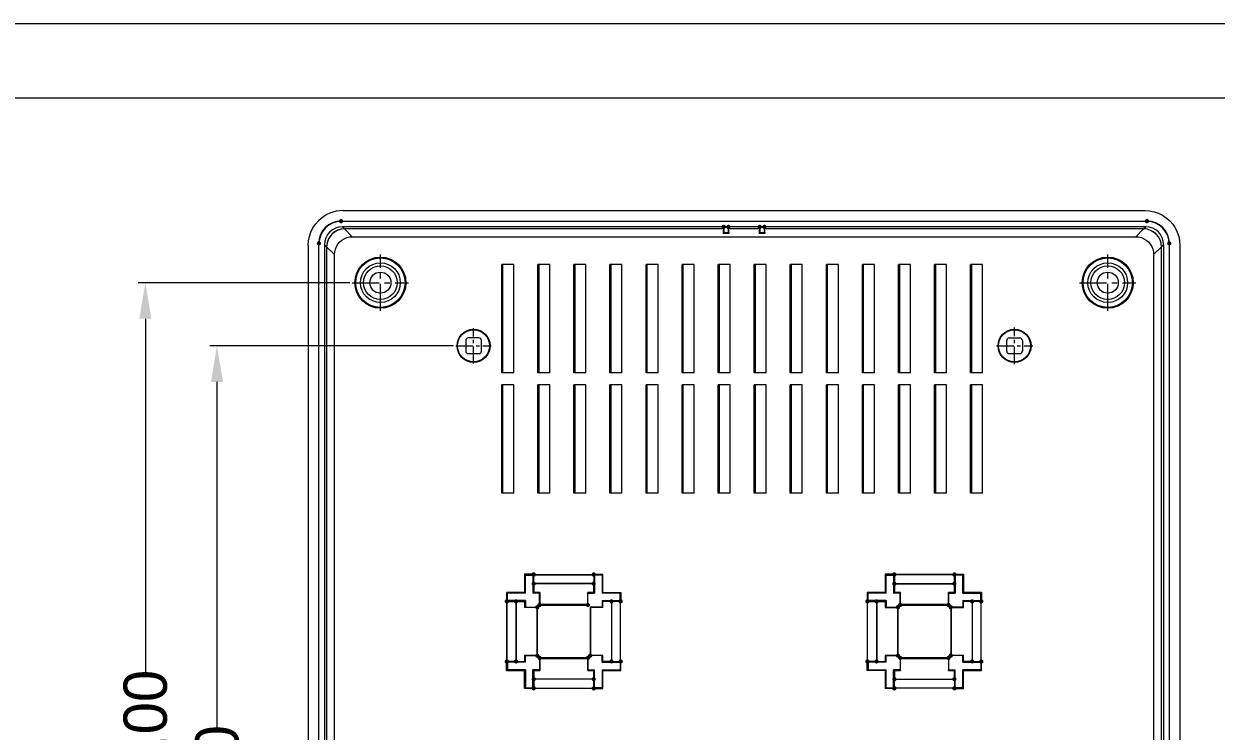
# Model space of a CAD drawing. Header units: millimetres. Extents: x 0 to 260, y 22 to 203.
# Drawn here: x 90.1 to 162.2, y 160 to 202.8 of the extents above; entities that cross this region are included whole.
import ezdxf

# ---------------------------------------------------------------- set-up
doc = ezdxf.new("R2010")
doc.units = ezdxf.units.MM

msp = doc.modelspace()

# ---------------------------------------------------------------- hatches: boundary and pattern name
h = msp.add_hatch(color=7)
edge = h.paths.add_edge_path()
edge.add_arc((109.287416, 190.847768), 0.131258, 0, 360)
h = msp.add_hatch(color=7)
edge = h.paths.add_edge_path()
edge.add_arc((132.441315, 190.500388), 0.130616, 0, 360)
h = msp.add_hatch(color=7)
edge = h.paths.add_edge_path()
edge.add_arc((132.72449, 190.500459), 0.130616, 0, 360)
h = msp.add_hatch(color=7)
edge = h.paths.add_edge_path()
edge.add_arc((134.624127, 190.500388), 0.130616, 0, 360)
h = msp.add_hatch(color=7)
edge = h.paths.add_edge_path()
edge.add_arc((134.907302, 190.500459), 0.130616, 0, 360)
h = msp.add_hatch(color=7)
edge = h.paths.add_edge_path()
edge.add_arc((158.061166, 190.847804), 0.131258, 0, 360)
h = msp.add_hatch(color=7)
edge = h.paths.add_edge_path()
edge.add_arc((107.942239, 189.502662), 0.128235, 0, 360)
h = msp.add_hatch(color=7)
edge = h.paths.add_edge_path()
edge.add_arc((159.406449, 189.502662), 0.128235, 0, 360)
at = {"true_color": 0xff00ff}
h = msp.add_hatch(color=6, dxfattribs=at)
h.dxf.hatch_style = 2
h.paths.add_polyline_path([(97.074884, 184.942551), (97.438598, 187.125187), (97.802665, 184.942551)])
h = msp.add_hatch(color=6, dxfattribs=at)
h.dxf.hatch_style = 2
h.paths.add_polyline_path([(101.411723, 181.122637), (101.775436, 183.305274), (102.139503, 181.122637)])
h = msp.add_hatch(color=7)
edge = h.paths.add_edge_path()
edge.add_arc((120.941465, 169.472998), 0.129205, 0, 360)
h = msp.add_hatch(color=7)
edge = h.paths.add_edge_path()
edge.add_arc((120.94464, 169.461603), 0.128083, 0, 360)
h = msp.add_hatch(color=7)
edge = h.paths.add_edge_path()
edge.add_arc((124.576311, 169.461603), 0.128083, 0, 360)
h = msp.add_hatch(color=7)
edge = h.paths.add_edge_path()
edge.add_arc((124.579486, 169.473069), 0.129205, 0, 360)
h = msp.add_hatch(color=7)
edge = h.paths.add_edge_path()
edge.add_arc((142.769237, 169.472998), 0.129205, 0, 360)
h = msp.add_hatch(color=7)
edge = h.paths.add_edge_path()
edge.add_arc((142.772412, 169.461603), 0.128083, 0, 360)
h = msp.add_hatch(color=7)
edge = h.paths.add_edge_path()
edge.add_arc((146.40373, 169.461603), 0.128083, 0, 360)
h = msp.add_hatch(color=7)
edge = h.paths.add_edge_path()
edge.add_arc((146.406905, 169.473069), 0.129205, 0, 360)
h = msp.add_hatch(color=7)
edge = h.paths.add_edge_path()
edge.add_arc((120.94464, 168.916209), 0.128083, 0, 360)
h = msp.add_hatch(color=7)
edge = h.paths.add_edge_path()
edge.add_arc((124.576311, 168.916209), 0.128083, 0, 360)
h = msp.add_hatch(color=7)
edge = h.paths.add_edge_path()
edge.add_arc((142.772412, 168.916209), 0.128083, 0, 360)
h = msp.add_hatch(color=7)
edge = h.paths.add_edge_path()
edge.add_arc((146.40373, 168.916209), 0.128083, 0, 360)
h = msp.add_hatch(color=7)
edge = h.paths.add_edge_path()
edge.add_arc((119.312619, 167.844188), 0.129117, 0, 360)
h = msp.add_hatch(color=7)
edge = h.paths.add_edge_path()
edge.add_arc((119.324049, 167.841013), 0.128083, 0, 360)
h = msp.add_hatch(color=7)
edge = h.paths.add_edge_path()
edge.add_arc((119.86962, 167.841013), 0.128083, 0, 360)
h = msp.add_hatch(color=7)
edge = h.paths.add_edge_path()
edge.add_arc((121.161457, 167.489999), 0.129019, 0, 360)
h = msp.add_hatch(color=7)
edge = h.paths.add_edge_path()
edge.add_arc((121.29576, 167.624231), 0.129019, 0, 360)
h = msp.add_hatch(color=7)
edge = h.paths.add_edge_path()
edge.add_arc((124.225121, 167.624196), 0.129019, 0, 360)
h = msp.add_hatch(color=7)
edge = h.paths.add_edge_path()
edge.add_arc((125.651331, 167.841013), 0.128083, 0, 360)
h = msp.add_hatch(color=7)
edge = h.paths.add_edge_path()
edge.add_arc((126.196866, 167.841013), 0.128083, 0, 360)
h = msp.add_hatch(color=7)
edge = h.paths.add_edge_path()
edge.add_arc((126.208296, 167.844188), 0.129205, 0, 360)
h = msp.add_hatch(color=7)
edge = h.paths.add_edge_path()
edge.add_arc((141.140427, 167.844188), 0.129205, 0, 360)
h = msp.add_hatch(color=7)
edge = h.paths.add_edge_path()
edge.add_arc((141.151822, 167.841013), 0.128083, 0, 360)
h = msp.add_hatch(color=7)
edge = h.paths.add_edge_path()
edge.add_arc((141.69704, 167.841013), 0.128083, 0, 360)
h = msp.add_hatch(color=7)
edge = h.paths.add_edge_path()
edge.add_arc((142.989229, 167.489999), 0.129019, 0, 360)
h = msp.add_hatch(color=7)
edge = h.paths.add_edge_path()
edge.add_arc((143.123356, 167.624231), 0.129102, 0, 360)
h = msp.add_hatch(color=7)
edge = h.paths.add_edge_path()
edge.add_arc((146.052716, 167.624196), 0.129102, 0, 360)
h = msp.add_hatch(color=7)
edge = h.paths.add_edge_path()
edge.add_arc((146.186913, 167.489999), 0.129019, 0, 360)
h = msp.add_hatch(color=7)
edge = h.paths.add_edge_path()
edge.add_arc((147.479103, 167.841013), 0.128083, 0, 360)
h = msp.add_hatch(color=7)
edge = h.paths.add_edge_path()
edge.add_arc((148.024462, 167.841013), 0.128172, 0, 360)
h = msp.add_hatch(color=7)
edge = h.paths.add_edge_path()
edge.add_arc((148.035892, 167.844188), 0.129117, 0, 360)
h = msp.add_hatch(color=7)
edge = h.paths.add_edge_path()
edge.add_arc((121.161563, 164.560462), 0.129019, 0, 360)
h = msp.add_hatch(color=7)
edge = h.paths.add_edge_path()
edge.add_arc((121.29583, 164.426336), 0.129019, 0, 360)
h = msp.add_hatch(color=7)
edge = h.paths.add_edge_path()
edge.add_arc((124.225191, 164.4263), 0.129019, 0, 360)
h = msp.add_hatch(color=7)
edge = h.paths.add_edge_path()
edge.add_arc((124.359494, 164.560532), 0.129019, 0, 360)
h = msp.add_hatch(color=7)
edge = h.paths.add_edge_path()
edge.add_arc((142.989194, 164.560462), 0.129019, 0, 360)
h = msp.add_hatch(color=7)
edge = h.paths.add_edge_path()
edge.add_arc((143.123356, 164.4263), 0.129102, 0, 360)
h = msp.add_hatch(color=7)
edge = h.paths.add_edge_path()
edge.add_arc((146.052787, 164.4263), 0.129102, 0, 360)
h = msp.add_hatch(color=7)
edge = h.paths.add_edge_path()
edge.add_arc((146.186948, 164.560462), 0.129019, 0, 360)
h = msp.add_hatch(color=7)
edge = h.paths.add_edge_path()
edge.add_arc((119.312619, 164.206343), 0.129117, 0, 360)
h = msp.add_hatch(color=7)
edge = h.paths.add_edge_path()
edge.add_arc((119.324049, 164.209518), 0.128083, 0, 360)
h = msp.add_hatch(color=7)
edge = h.paths.add_edge_path()
edge.add_arc((119.86962, 164.209518), 0.128083, 0, 360)
h = msp.add_hatch(color=7)
edge = h.paths.add_edge_path()
edge.add_arc((125.651331, 164.209518), 0.128083, 0, 360)
h = msp.add_hatch(color=7)
edge = h.paths.add_edge_path()
edge.add_arc((126.196866, 164.209518), 0.128083, 0, 360)
h = msp.add_hatch(color=7)
edge = h.paths.add_edge_path()
edge.add_arc((126.208296, 164.206343), 0.129205, 0, 360)
h = msp.add_hatch(color=7)
edge = h.paths.add_edge_path()
edge.add_arc((141.140427, 164.206343), 0.129205, 0, 360)
h = msp.add_hatch(color=7)
edge = h.paths.add_edge_path()
edge.add_arc((141.151822, 164.209518), 0.128083, 0, 360)
h = msp.add_hatch(color=7)
edge = h.paths.add_edge_path()
edge.add_arc((141.69704, 164.209518), 0.128083, 0, 360)
h = msp.add_hatch(color=7)
edge = h.paths.add_edge_path()
edge.add_arc((147.479103, 164.209518), 0.128083, 0, 360)
h = msp.add_hatch(color=7)
edge = h.paths.add_edge_path()
edge.add_arc((148.024462, 164.209518), 0.128172, 0, 360)
h = msp.add_hatch(color=7)
edge = h.paths.add_edge_path()
edge.add_arc((148.035892, 164.206343), 0.129117, 0, 360)
h = msp.add_hatch(color=7)
edge = h.paths.add_edge_path()
edge.add_arc((120.94464, 163.134322), 0.128083, 0, 360)
h = msp.add_hatch(color=7)
edge = h.paths.add_edge_path()
edge.add_arc((124.576311, 163.134322), 0.128083, 0, 360)
h = msp.add_hatch(color=7)
edge = h.paths.add_edge_path()
edge.add_arc((142.772412, 163.134322), 0.128083, 0, 360)
h = msp.add_hatch(color=7)
edge = h.paths.add_edge_path()
edge.add_arc((146.40373, 163.134322), 0.128083, 0, 360)
h = msp.add_hatch(color=7)
edge = h.paths.add_edge_path()
edge.add_arc((120.941465, 162.577498), 0.129117, 0, 360)
h = msp.add_hatch(color=7)
edge = h.paths.add_edge_path()
edge.add_arc((120.94464, 162.588787), 0.128083, 0, 360)
h = msp.add_hatch(color=7)
edge = h.paths.add_edge_path()
edge.add_arc((124.576311, 162.588787), 0.128083, 0, 360)
h = msp.add_hatch(color=7)
edge = h.paths.add_edge_path()
edge.add_arc((124.579486, 162.577357), 0.129117, 0, 360)
h = msp.add_hatch(color=7)
edge = h.paths.add_edge_path()
edge.add_arc((142.769237, 162.577498), 0.129117, 0, 360)
h = msp.add_hatch(color=7)
edge = h.paths.add_edge_path()
edge.add_arc((142.772412, 162.588787), 0.128083, 0, 360)
h = msp.add_hatch(color=7)
edge = h.paths.add_edge_path()
edge.add_arc((146.40373, 162.588787), 0.128083, 0, 360)
h = msp.add_hatch(color=7)
edge = h.paths.add_edge_path()
edge.add_arc((146.406905, 162.577357), 0.129117, 0, 360)

# ---------------------------------------------------------------- linework, layer by layer
at = {"color": 7, "lineweight": 0}
for points in [[(0.128058, 22.287794), (259.869517, 22.287794), (259.869517, 202.784781), (0.128058, 202.784781)], [(4.604456, 198.308031), (255.392767, 198.308031), (255.392767, 26.763839), (4.604456, 26.763839)]]:
    msp.add_lwpolyline(points, close=True, dxfattribs=at)
for points in [[(109.406408, 191.490812), (109.19793, 191.480505), (108.99304, 191.449967), (108.793112, 191.399766), (108.599517, 191.330474), (108.413628, 191.242661), (108.236817, 191.136898), (108.070458, 191.013756), (107.915922, 190.873803)], [(109.406408, 191.490812), (157.94228, 191.490812)], [(157.939352, 191.490812), (158.217341, 191.4726), (158.491096, 191.418139), (158.753298, 191.328754), (159.001213, 191.205767), (159.229681, 191.052309), (159.436188, 190.870276), (159.616854, 190.663283), (159.76921, 190.434595), (159.890169, 190.187651), (159.978055, 189.926948), (160.031236, 189.656147), (160.048963, 189.380848)], [(107.299231, 189.380671), (107.317134, 189.656235), (107.370492, 189.92783), (107.458995, 190.18937), (107.5811, 190.436888), (107.734382, 190.666546), (107.916239, 190.87398)], [(109.280995, 190.854154), (109.009888, 190.826827), (108.757385, 190.748453), (108.528892, 190.624437), (108.329818, 190.460189), (108.16557, 190.261115), (108.041555, 190.032622), (107.96318, 189.780119), (107.935854, 189.509012)], [(109.293766, 190.841418), (109.022659, 190.814092), (108.770155, 190.735717), (108.541663, 190.611702), (108.342589, 190.447454), (108.17834, 190.24838), (108.054325, 190.019887), (107.975951, 189.767384), (107.948624, 189.496277)], [(109.366791, 190.509984), (109.147309, 190.487965), (108.943116, 190.424788), (108.758518, 190.324767), (108.597823, 190.192219), (108.46534, 190.03146), (108.365376, 189.846805), (108.302238, 189.642572), (108.280235, 189.423075)], [(109.280995, 190.854154), (158.06734, 190.854154)], [(109.293766, 190.841418), (158.05471, 190.841418)], [(109.366791, 190.509984), (109.500141, 190.378045)], [(157.981756, 190.509984), (109.366861, 190.509984)], [(132.439798, 190.509984), (132.427451, 190.378045)], [(132.738142, 190.378221), (132.726148, 190.51016)], [(134.622611, 190.509984), (134.610263, 190.378045)], [(134.920955, 190.378221), (134.90896, 190.51016)], [(157.848406, 190.378221), (157.981756, 190.51016)], [(159.068311, 189.423252), (159.046308, 189.642748), (158.983171, 189.846982), (158.883206, 190.031636), (158.750723, 190.192395), (158.590029, 190.324943), (158.405431, 190.424964), (158.201237, 190.488142), (157.981756, 190.51016)], [(159.400099, 189.496277), (159.372772, 189.767384), (159.294398, 190.019887), (159.170383, 190.24838), (159.006134, 190.447454), (158.80706, 190.611702), (158.578568, 190.735717), (158.326064, 190.814092), (158.054957, 190.841418)], [(159.412834, 189.509012), (159.385508, 189.780119), (159.307133, 190.032622), (159.183118, 190.261115), (159.01887, 190.460189), (158.819795, 190.624437), (158.591303, 190.748453), (158.338799, 190.826827), (158.067692, 190.854154)], [(109.500106, 190.378221), (109.280982, 190.356392), (109.076849, 190.293284), (108.892081, 190.193259), (108.73105, 190.060677), (108.598131, 189.899901), (108.497699, 189.715291), (108.434125, 189.51121), (108.411786, 189.292018)], [(109.500106, 190.378221), (109.330552, 190.364242), (109.164967, 190.323541), (109.00754, 190.257703), (108.862283, 190.168318), (108.732902, 190.057414), (108.622042, 189.927724), (108.532348, 189.782468), (108.466467, 189.625041), (108.425897, 189.459455), (108.411786, 189.289902)], [(108.886907, 188.825505), (108.900136, 188.995456), (108.939824, 189.161702), (109.004118, 189.31741), (109.092224, 189.461211), (109.200968, 189.588828), (109.328232, 189.697924), (109.472077, 189.785722), (109.628093, 189.849972), (109.794384, 189.889836), (109.964643, 189.903241)], [(132.427416, 190.378221), (109.500035, 190.378221)], [(109.964502, 189.903135), (109.500952, 190.378327)], [(109.964502, 189.903135), (157.383833, 189.903135)], [(132.400887, 190.110004), (132.442867, 190.151985)], [(132.427416, 190.378221), (132.414319, 190.271285), (132.400957, 190.11011)], [(132.764671, 190.110004), (132.400957, 190.110004)], [(132.442902, 190.490863), (132.442902, 190.151844)], [(132.442902, 190.490863), (132.723008, 190.490863)], [(132.442902, 190.151879), (132.723008, 190.151879)], [(132.723008, 190.151879), (132.723008, 190.490898)], [(132.764671, 190.110004), (132.723043, 190.151985)], [(134.610228, 190.378221), (132.738036, 190.378221)], [(132.764671, 190.110004), (132.751574, 190.27118), (132.738213, 190.378115)], [(134.583699, 190.110004), (134.62568, 190.151985)], [(134.610228, 190.378221), (134.596999, 190.271285), (134.58377, 190.11011)], [(134.947484, 190.110004), (134.58377, 190.110004)], [(134.625715, 190.490863), (134.625715, 190.151844)], [(134.625715, 190.490863), (134.905821, 190.490863)], [(134.625715, 190.151879), (134.905821, 190.151879)], [(134.905821, 190.151879), (134.905821, 190.490898)], [(134.947484, 190.110004), (134.905856, 190.151985)], [(157.848406, 190.378221), (134.921025, 190.378221)], [(134.947484, 190.110004), (134.934387, 190.27118), (134.921025, 190.378115)], [(157.384009, 189.903135), (157.55396, 189.889906), (157.720206, 189.850219), (157.87609, 189.785969), (158.020068, 189.698171), (158.147376, 189.589119), (158.256429, 189.46181), (158.344226, 189.317965), (158.408476, 189.161949), (158.44834, 188.995659), (158.461745, 188.825399)], [(157.847736, 190.378221), (157.384186, 189.903029)], [(158.936725, 189.289902), (158.913431, 189.508591), (158.849325, 189.712265), (158.748706, 189.896624), (158.615874, 190.05737), (158.455128, 190.190202), (158.270769, 190.29082), (158.067095, 190.354927), (157.848406, 190.378221)], [(158.936725, 189.289902), (158.914897, 189.509025), (158.851794, 189.713158), (158.751782, 189.897927), (158.619225, 190.058957), (158.458491, 190.191876), (158.273944, 190.292309), (158.06995, 190.355882), (157.850875, 190.378221)], [(107.299231, 189.380671), (107.299231, 120.841946)], [(107.935889, 120.713923), (107.935889, 189.509118)], [(107.948624, 120.720273), (107.948624, 189.502768)], [(108.2802, 189.423252), (108.2802, 120.799507)], [(108.411821, 189.289902), (108.280235, 189.423252)], [(108.886907, 188.825505), (108.411716, 189.289055)], [(108.411821, 189.289902), (108.411821, 156.358096)], [(158.936725, 189.289055), (158.461534, 188.825505)], [(159.068311, 189.423252), (158.936725, 189.289902)], [(158.936725, 156.358237), (158.936725, 189.290043)], [(159.068311, 189.423252), (159.068311, 120.799507)], [(159.400099, 189.502662), (159.400099, 120.720168)], [(159.412834, 120.720273), (159.412834, 189.502768)], [(160.049139, 189.383599), (160.049139, 120.83923)], [(108.886907, 121.39743), (108.886907, 188.825611)], [(158.461639, 188.825505), (158.461639, 121.397324)], [(119.737399, 188.216575), (119.009619, 188.216575)], [(119.009795, 181.668314), (119.009795, 188.216575)], [(119.050082, 181.668314), (119.050082, 188.216575)], [(119.082326, 181.668314), (119.082326, 188.216575)], [(119.737399, 181.668314), (119.737399, 188.216575)], [(121.192607, 181.668314), (121.192607, 188.216575)], [(121.920035, 188.216575), (121.192608, 188.216575)], [(121.232754, 181.668314), (121.232754, 188.216575)], [(121.265139, 181.668314), (121.265139, 188.216575)], [(121.920035, 181.668314), (121.920035, 188.216575)], [(124.102848, 188.216575), (123.375067, 188.216575)], [(123.375244, 181.668314), (123.375244, 188.216575)], [(123.415566, 181.668314), (123.415566, 188.216575)], [(123.447775, 181.668314), (123.447775, 188.216575)], [(124.102848, 181.668314), (124.102848, 188.216575)], [(126.28566, 188.216575), (125.55788, 188.216575)], [(125.558056, 181.668314), (125.558056, 188.216575)], [(125.598379, 181.668314), (125.598379, 188.216575)], [(125.630587, 181.668314), (125.630587, 188.216575)], [(126.28566, 181.668314), (126.28566, 188.216575)], [(128.468473, 188.216575), (127.740692, 188.216575)], [(127.740869, 181.668314), (127.740869, 188.216575)], [(127.781015, 181.668314), (127.781015, 188.216575)], [(127.8134, 181.668314), (127.8134, 188.216575)], [(128.468473, 181.668314), (128.468473, 188.216575)], [(130.651109, 188.216575), (129.923328, 188.216575)], [(129.923505, 181.668314), (129.923505, 188.216575)], [(129.963827, 181.668314), (129.963827, 188.216575)], [(129.996036, 181.668314), (129.996036, 188.216575)], [(130.651109, 181.668314), (130.651109, 188.216575)], [(132.833921, 188.216575), (132.106141, 188.216575)], [(132.106317, 181.668314), (132.106317, 188.216575)], [(132.14664, 181.668314), (132.14664, 188.216575)], [(132.179025, 181.668314), (132.179025, 188.216575)], [(132.833921, 181.668314), (132.833921, 188.216575)], [(135.016734, 188.216575), (134.288953, 188.216575)], [(134.28913, 181.668314), (134.28913, 188.216575)], [(134.329452, 181.668314), (134.329452, 188.216575)], [(134.361484, 181.668314), (134.361484, 188.216575)], [(135.016734, 181.668314), (135.016734, 188.216575)], [(137.199546, 188.216575), (136.471766, 188.216575)], [(136.471942, 181.668314), (136.471942, 188.216575)], [(136.512265, 181.668314), (136.512265, 188.216575)], [(136.544297, 181.668314), (136.544297, 188.216575)], [(137.199546, 181.668314), (137.199546, 188.216575)], [(139.382359, 188.216575), (138.654578, 188.216575)], [(138.654755, 181.668314), (138.654755, 188.216575)], [(138.694724, 181.668314), (138.694724, 188.216575)], [(138.727109, 181.668314), (138.727109, 188.216575)], [(139.382359, 181.668314), (139.382359, 188.216575)], [(141.564819, 188.216575), (140.837038, 188.216575)], [(140.837214, 181.668314), (140.837214, 188.216575)], [(140.877537, 181.668314), (140.877537, 188.216575)], [(140.909922, 181.668314), (140.909922, 188.216575)], [(141.564819, 181.668314), (141.564819, 188.216575)], [(143.747631, 188.216575), (143.019851, 188.216575)], [(143.020027, 181.668314), (143.020027, 188.216575)], [(143.060349, 181.668314), (143.060349, 188.216575)], [(143.092734, 181.668314), (143.092734, 188.216575)], [(143.747631, 181.668314), (143.747631, 188.216575)], [(145.930444, 188.216575), (145.202663, 188.216575)], [(145.202839, 181.668314), (145.202839, 188.216575)], [(145.243162, 181.668314), (145.243162, 188.216575)], [(145.275547, 181.668314), (145.275547, 188.216575)], [(145.930444, 181.668314), (145.930444, 188.216575)], [(148.113256, 188.216575), (147.385476, 188.216575)], [(147.385652, 181.668314), (147.385652, 188.216575)], [(147.425974, 181.668314), (147.425974, 188.216575)], [(147.458359, 181.668314), (147.458359, 188.216575)], [(148.113256, 181.668314), (148.113256, 188.216575)], [(116.976137, 183.778454), (116.919439, 183.767), (116.873126, 183.735768), (116.841894, 183.689455), (116.83044, 183.632757)], [(116.830581, 183.632898), (116.830581, 182.978143)], [(117.631069, 183.778454), (116.976313, 183.778454)], [(117.776449, 183.632898), (117.765, 183.689596), (117.733807, 183.735909), (117.687598, 183.767141), (117.631104, 183.778596)], [(117.776449, 182.977966), (117.776449, 183.632722)], [(149.571922, 182.977966), (149.571922, 183.632722)], [(149.717654, 183.778454), (149.660956, 183.767), (149.614643, 183.735768), (149.583411, 183.689455), (149.571957, 183.632757)], [(149.717654, 183.778454), (150.37241, 183.778454)], [(150.517931, 183.632898), (150.506482, 183.689596), (150.475289, 183.735909), (150.42908, 183.767141), (150.372586, 183.778596)], [(150.517931, 183.632898), (150.517931, 182.978143)], [(116.830581, 182.977966), (116.842035, 182.921268), (116.873267, 182.874955), (116.91958, 182.843723), (116.976278, 182.832269)], [(116.976137, 182.83241), (117.630892, 182.83241)], [(117.631069, 182.83241), (117.687712, 182.843865), (117.733904, 182.875096), (117.765014, 182.921409), (117.776413, 182.978107)], [(149.571922, 182.977966), (149.583426, 182.921268), (149.61474, 182.874955), (149.66107, 182.843723), (149.717619, 182.832269)], [(149.717654, 182.83241), (150.37241, 182.83241)], [(150.372551, 182.83241), (150.429194, 182.843865), (150.475386, 182.875096), (150.506496, 182.921409), (150.517895, 182.978107)], [(119.737399, 181.668314), (119.009619, 181.668314)], [(121.920035, 181.668314), (121.192608, 181.668314)], [(124.102848, 181.668314), (123.375067, 181.668314)], [(126.28566, 181.668314), (125.55788, 181.668314)], [(128.468473, 181.668314), (127.740692, 181.668314)], [(130.651109, 181.668314), (129.923328, 181.668314)], [(132.833921, 181.668314), (132.106141, 181.668314)], [(135.016734, 181.668314), (134.288953, 181.668314)], [(137.199546, 181.668314), (136.471766, 181.668314)], [(139.382359, 181.668314), (138.654578, 181.668314)], [(141.564819, 181.668314), (140.837038, 181.668314)], [(143.747631, 181.668314), (143.019851, 181.668314)], [(145.930444, 181.668314), (145.202663, 181.668314)], [(148.113256, 181.668314), (147.385476, 181.668314)], [(119.737399, 180.94071), (119.009619, 180.94071)], [(119.009795, 174.392449), (119.009795, 180.94071)], [(119.050082, 174.392449), (119.050082, 180.94071)], [(119.082326, 174.392449), (119.082326, 180.94071)], [(119.737399, 174.392449), (119.737399, 180.94071)], [(121.192607, 174.392449), (121.192607, 180.94071)], [(121.920035, 180.94071), (121.192608, 180.94071)], [(121.232754, 174.392449), (121.232754, 180.94071)], [(121.265139, 174.392449), (121.265139, 180.94071)], [(121.920035, 174.392449), (121.920035, 180.94071)], [(124.102848, 180.94071), (123.375067, 180.94071)], [(123.375244, 174.392449), (123.375244, 180.94071)], [(123.415566, 174.392449), (123.415566, 180.94071)], [(123.447775, 174.392449), (123.447775, 180.94071)], [(124.102848, 174.392449), (124.102848, 180.94071)], [(126.28566, 180.94071), (125.55788, 180.94071)], [(125.558056, 174.392449), (125.558056, 180.94071)], [(125.598379, 174.392449), (125.598379, 180.94071)], [(125.630587, 174.392449), (125.630587, 180.94071)], [(126.28566, 174.392449), (126.28566, 180.94071)], [(128.468473, 180.94071), (127.740692, 180.94071)], [(127.740869, 174.392449), (127.740869, 180.94071)], [(127.781015, 174.392449), (127.781015, 180.94071)], [(127.8134, 174.392449), (127.8134, 180.94071)], [(128.468473, 174.392449), (128.468473, 180.94071)], [(130.651109, 180.94071), (129.923328, 180.94071)], [(129.923505, 174.392449), (129.923505, 180.94071)], [(129.963827, 174.392449), (129.963827, 180.94071)], [(129.996036, 174.392449), (129.996036, 180.94071)], [(130.651109, 174.392449), (130.651109, 180.94071)], [(132.833921, 180.94071), (132.106141, 180.94071)], [(132.106317, 174.392449), (132.106317, 180.94071)], [(132.14664, 174.392449), (132.14664, 180.94071)], [(132.179025, 174.392449), (132.179025, 180.94071)], [(132.833921, 174.392449), (132.833921, 180.94071)], [(135.016734, 180.94071), (134.288953, 180.94071)], [(134.28913, 174.392449), (134.28913, 180.94071)], [(134.329452, 174.392449), (134.329452, 180.94071)], [(134.361484, 174.392449), (134.361484, 180.94071)], [(135.016734, 174.392449), (135.016734, 180.94071)], [(137.199546, 180.94071), (136.471766, 180.94071)], [(136.471942, 174.392449), (136.471942, 180.94071)], [(136.512265, 174.392449), (136.512265, 180.94071)], [(136.544297, 174.392449), (136.544297, 180.94071)], [(137.199546, 174.392449), (137.199546, 180.94071)], [(139.382359, 180.94071), (138.654578, 180.94071)], [(138.654755, 174.392449), (138.654755, 180.94071)], [(138.694724, 174.392449), (138.694724, 180.94071)], [(138.727109, 174.392449), (138.727109, 180.94071)], [(139.382359, 174.392449), (139.382359, 180.94071)], [(141.564819, 180.94071), (140.837038, 180.94071)], [(140.837214, 174.392449), (140.837214, 180.94071)], [(140.877537, 174.392449), (140.877537, 180.94071)], [(140.909922, 174.392449), (140.909922, 180.94071)], [(141.564819, 174.392449), (141.564819, 180.94071)], [(143.747631, 180.94071), (143.019851, 180.94071)], [(143.020027, 174.392449), (143.020027, 180.94071)], [(143.060349, 174.392449), (143.060349, 180.94071)], [(143.092734, 174.392449), (143.092734, 180.94071)], [(143.747631, 174.392449), (143.747631, 180.94071)], [(145.930444, 180.94071), (145.202663, 180.94071)], [(145.202839, 174.392449), (145.202839, 180.94071)], [(145.243162, 174.392449), (145.243162, 180.94071)], [(145.275547, 174.392449), (145.275547, 180.94071)], [(145.930444, 174.392449), (145.930444, 180.94071)], [(148.113256, 180.94071), (147.385476, 180.94071)], [(147.385652, 174.392449), (147.385652, 180.94071)], [(147.425974, 174.392449), (147.425974, 180.94071)], [(147.458359, 174.392449), (147.458359, 180.94071)], [(148.113256, 174.392449), (148.113256, 180.94071)], [(119.737399, 174.392449), (119.009619, 174.392449)], [(121.920035, 174.392449), (121.192608, 174.392449)], [(124.102848, 174.392449), (123.375067, 174.392449)], [(126.28566, 174.392449), (125.55788, 174.392449)], [(128.468473, 174.392449), (127.740692, 174.392449)], [(130.651109, 174.392449), (129.923328, 174.392449)], [(132.833921, 174.392449), (132.106141, 174.392449)], [(135.016734, 174.392449), (134.288953, 174.392449)], [(137.199546, 174.392449), (136.471766, 174.392449)], [(139.382359, 174.392449), (138.654578, 174.392449)], [(141.564819, 174.392449), (140.837038, 174.392449)], [(143.747631, 174.392449), (143.019851, 174.392449)], [(145.930444, 174.392449), (145.202663, 174.392449)], [(148.113256, 174.392449), (147.385476, 174.392449)], [(120.941465, 169.481288), (120.395718, 169.481288)], [(120.395753, 169.481288), (120.395753, 168.389794)], [(120.440379, 169.436874), (120.395929, 169.481324)], [(120.440379, 168.34545), (120.440379, 169.436944)], [(120.440379, 169.436874), (120.896874, 169.436874)], [(120.897015, 169.436874), (120.941465, 169.481324)], [(120.897015, 169.436874), (120.897015, 168.345379)], [(124.579486, 168.913034), (120.941289, 168.913034)], [(120.941465, 169.464778), (124.579662, 169.464778)], [(120.941465, 168.913034), (120.941465, 168.389864)], [(120.947815, 169.458393), (124.572959, 169.458393)], [(120.947815, 168.919243), (120.947815, 169.458287)], [(124.573101, 168.919243), (120.947956, 168.919243)], [(124.573101, 169.458393), (124.573101, 168.919349)], [(124.623901, 169.436874), (124.579451, 169.481324)], [(124.579486, 169.481288), (125.125233, 169.481288)], [(124.579486, 168.3899), (124.579486, 168.913069)], [(124.623901, 169.436874), (124.623901, 168.345379)], [(125.080748, 169.436874), (124.623901, 169.436874)], [(125.080748, 169.436874), (125.125198, 169.481324)], [(125.080748, 169.436874), (125.080748, 168.345379)], [(125.125162, 168.3899), (125.125162, 169.481394)], [(142.769237, 169.481288), (142.22349, 169.481288)], [(142.267975, 169.436874), (142.223525, 169.481324)], [(142.223525, 169.481288), (142.223525, 168.389794)], [(142.267975, 168.34545), (142.267975, 169.436944)], [(142.267975, 169.436874), (142.724822, 169.436874)], [(142.724787, 169.436874), (142.769237, 169.481324)], [(142.724787, 169.436874), (142.724787, 168.345379)], [(146.406905, 169.464778), (142.769061, 169.464778)], [(142.769237, 168.913034), (142.769237, 168.389864)], [(142.769237, 168.913034), (146.407082, 168.913034)], [(142.775446, 169.458393), (142.775446, 168.919349)], [(142.775446, 168.919243), (146.400591, 168.919243)], [(146.400696, 169.458393), (142.775552, 169.458393)], [(146.400696, 168.919243), (146.400696, 169.458287)], [(146.451355, 169.436874), (146.406905, 169.481324)], [(146.406905, 169.481288), (146.952653, 169.481288)], [(146.406905, 168.3899), (146.406905, 168.913069)], [(146.908167, 169.436874), (146.45132, 169.436874)], [(146.451355, 169.436874), (146.451355, 168.345379)], [(146.908167, 169.436874), (146.952617, 169.481324)], [(146.908167, 168.34545), (146.908167, 169.436944)], [(146.952617, 169.481288), (146.952617, 168.389794)], [(119.348956, 168.34545), (119.304506, 168.3899)], [(119.304506, 168.3899), (119.304506, 167.844152)], [(120.395753, 168.3899), (119.304611, 168.3899)], [(120.440379, 168.34545), (119.348885, 168.34545)], [(119.348956, 167.888638), (119.348956, 168.345485)], [(120.440379, 168.34545), (120.395929, 168.3899)], [(120.897015, 168.34545), (120.941465, 168.3899)], [(121.294243, 168.34545), (120.897015, 168.34545)], [(121.305249, 168.3899), (120.941536, 168.3899)], [(121.294243, 167.617846), (121.294243, 168.345626)], [(121.305249, 168.3899), (121.294313, 168.34545)], [(121.305249, 168.3899), (121.305249, 167.662119)], [(124.215666, 167.662296), (124.215666, 168.390076)], [(124.226708, 168.34545), (124.215772, 168.3899)], [(124.579486, 168.3899), (124.215772, 168.3899)], [(124.226708, 167.617846), (124.226708, 168.345626)], [(124.226708, 168.34545), (124.623936, 168.34545)], [(124.623901, 168.34545), (124.579451, 168.3899)], [(125.080748, 168.34545), (125.125198, 168.3899)], [(126.17196, 168.34545), (125.080818, 168.34545)], [(125.125162, 168.3899), (126.216657, 168.3899)], [(126.17196, 168.34545), (126.21641, 168.3899)], [(126.17196, 167.888638), (126.17196, 168.345485)], [(126.216586, 168.3899), (126.216586, 167.844152)], [(142.223525, 168.3899), (141.132031, 168.3899)], [(141.176551, 168.34545), (141.132101, 168.3899)], [(141.132137, 168.3899), (141.132137, 167.844152)], [(142.267975, 168.34545), (141.176481, 168.34545)], [(141.176551, 167.888638), (141.176551, 168.345485)], [(142.267975, 168.34545), (142.223525, 168.3899)], [(142.724787, 168.34545), (142.769237, 168.3899)], [(143.121662, 168.34545), (142.724787, 168.34545)], [(143.133022, 168.3899), (142.769308, 168.3899)], [(143.121662, 167.617846), (143.121662, 168.345626)], [(143.133022, 168.3899), (143.121733, 168.34545)], [(143.133022, 167.662296), (143.133022, 168.390076)], [(146.043121, 168.3899), (146.043121, 167.662119)], [(146.05448, 168.34545), (146.043191, 168.3899)], [(146.406905, 168.3899), (146.043191, 168.3899)], [(146.05448, 167.617846), (146.05448, 168.345626)], [(146.05448, 168.34545), (146.451355, 168.34545)], [(146.451355, 168.34545), (146.406905, 168.3899)], [(146.908167, 168.34545), (146.952617, 168.3899)], [(146.908167, 168.34545), (147.999662, 168.34545)], [(148.044006, 168.3899), (146.952511, 168.3899)], [(147.999591, 168.34545), (148.044041, 168.3899)], [(147.999591, 167.888638), (147.999591, 168.345485)], [(148.044006, 168.3899), (148.044006, 167.844152)], [(119.348956, 167.888638), (119.304506, 167.844188)], [(119.320874, 164.206343), (119.320874, 167.844188)], [(119.32726, 167.837802), (119.866304, 167.837802)], [(119.32726, 164.212552), (119.32726, 167.837697)], [(120.440379, 167.888638), (119.348885, 167.888638)], [(119.86641, 167.837802), (119.86641, 164.212658)], [(119.872795, 167.844188), (120.395612, 167.844188)], [(119.872795, 167.844188), (119.872795, 164.206343)], [(121.123357, 167.480403), (120.395577, 167.480403)], [(120.395753, 167.844188), (120.395753, 167.480474)], [(120.440379, 167.888638), (120.395929, 167.844188)], [(120.440379, 167.491586), (120.395929, 167.480297)], [(120.440379, 167.888638), (120.440379, 167.491763)], [(120.440379, 167.491586), (121.167807, 167.491586)], [(121.123357, 167.480403), (121.123357, 164.569987)], [(121.155213, 164.562049), (121.155213, 167.488341)], [(121.167807, 164.558945), (121.167807, 167.491586)], [(121.294243, 167.617846), (124.226884, 167.617846)], [(121.297347, 167.630581), (124.223639, 167.630581)], [(124.215666, 167.662296), (121.305249, 167.662296)], [(125.080748, 167.491586), (124.352967, 167.491586)], [(124.397558, 167.480403), (124.353108, 167.491692)], [(124.353144, 167.491586), (124.353144, 164.558945)], [(124.365702, 167.488306), (124.365702, 164.562014)], [(125.125162, 167.480403), (124.397382, 167.480403)], [(124.397558, 164.570128), (124.397558, 167.480544)], [(125.125162, 167.480403), (125.080712, 167.491692)], [(125.080748, 167.888638), (125.125198, 167.844188)], [(125.080748, 167.888638), (125.080748, 167.491763)], [(125.080748, 167.888638), (126.171889, 167.888638)], [(125.125162, 167.480403), (125.125162, 167.844117)], [(125.648156, 167.844188), (125.125339, 167.844188)], [(125.648156, 167.844188), (125.648156, 164.206343)], [(125.654506, 167.837802), (125.654506, 164.212658)], [(126.193691, 167.837802), (125.654647, 167.837802)], [(126.17196, 167.888638), (126.21641, 167.844188)], [(126.193691, 164.212552), (126.193691, 167.837697)], [(126.200041, 164.206343), (126.200041, 167.844188)], [(141.176551, 167.888638), (141.132101, 167.844188)], [(141.148647, 164.206343), (141.148647, 167.844188)], [(141.154856, 167.837802), (141.6939, 167.837802)], [(141.154856, 164.212552), (141.154856, 167.837697)], [(142.267975, 167.888638), (141.176481, 167.888638)], [(141.694006, 167.837802), (141.694006, 164.212658)], [(141.700215, 167.844188), (141.700215, 164.206343)], [(141.700215, 167.844188), (142.223384, 167.844188)], [(142.267975, 167.888638), (142.223525, 167.844188)], [(142.223525, 167.844188), (142.223525, 167.480474)], [(142.267975, 167.491586), (142.223525, 167.480297)], [(142.223525, 167.480403), (142.951306, 167.480403)], [(142.267975, 167.888638), (142.267975, 167.491763)], [(142.267975, 167.491586), (142.995756, 167.491586)], [(142.951129, 167.480403), (142.951129, 164.569987)], [(142.982844, 164.562049), (142.982844, 167.488341)], [(142.995579, 164.558945), (142.995579, 167.491586)], [(143.121662, 167.617846), (146.054304, 167.617846)], [(143.125119, 167.630581), (146.051058, 167.630581)], [(146.043121, 167.662296), (143.133057, 167.662296)], [(146.908167, 167.491586), (146.180387, 167.491586)], [(146.180563, 167.491586), (146.180563, 164.558945)], [(146.193298, 167.488306), (146.193298, 164.562014)], [(146.225013, 164.570128), (146.225013, 167.480544)], [(146.225013, 167.480403), (146.952794, 167.480403)], [(146.908167, 167.888638), (146.908167, 167.491763)], [(146.908167, 167.888638), (147.999662, 167.888638)], [(146.908167, 167.888638), (146.952617, 167.844188)], [(146.952617, 167.480403), (146.908167, 167.491692)], [(146.952617, 167.480403), (146.952617, 167.844117)], [(147.475928, 167.844188), (146.952758, 167.844188)], [(147.475928, 167.844188), (147.475928, 164.206343)], [(147.482137, 167.837802), (147.482137, 164.212658)], [(148.021287, 167.837802), (147.482242, 167.837802)], [(147.999591, 167.888638), (148.044041, 167.844188)], [(148.021287, 164.212552), (148.021287, 167.837697)], [(148.027813, 164.206343), (148.027813, 167.844188)], [(121.123357, 164.570128), (120.395577, 164.570128)], [(120.395753, 164.570128), (120.440203, 164.558839)], [(120.395753, 164.570128), (120.395753, 164.206414)], [(120.440379, 164.558945), (121.167807, 164.558945)], [(120.440379, 164.161717), (120.440379, 164.558945)], [(125.080748, 164.558945), (124.352967, 164.558945)], [(125.125162, 164.570128), (124.397382, 164.570128)], [(125.080748, 164.558945), (125.125198, 164.570234)], [(125.080748, 164.161717), (125.080748, 164.558945)], [(125.125162, 164.206343), (125.125162, 164.570057)], [(142.951129, 164.570128), (142.223349, 164.570128)], [(142.223525, 164.570128), (142.223525, 164.206414)], [(142.223525, 164.570128), (142.267975, 164.558839)], [(142.267975, 164.161717), (142.267975, 164.558945)], [(142.267975, 164.558945), (142.995756, 164.558945)], [(146.908167, 164.558945), (146.180387, 164.558945)], [(146.952617, 164.570128), (146.224837, 164.570128)], [(146.908167, 164.558945), (146.952617, 164.570234)], [(146.908167, 164.161717), (146.908167, 164.558945)], [(146.952617, 164.206343), (146.952617, 164.570057)], [(119.304506, 163.660631), (119.304506, 164.206379)], [(119.348956, 164.161717), (119.304506, 164.206167)], [(119.86641, 164.212552), (119.327366, 164.212552)], [(120.440379, 164.161717), (119.348885, 164.161717)], [(119.348956, 164.161717), (119.348956, 163.705222)], [(119.872795, 164.206343), (120.395612, 164.206343)], [(120.440379, 164.161717), (120.395929, 164.206167)], [(124.226708, 164.432686), (121.294066, 164.432686)], [(121.294243, 164.432686), (121.294243, 163.704905)], [(124.223604, 164.41995), (121.297312, 164.41995)], [(121.305249, 164.388236), (124.215666, 164.388236)], [(121.305249, 164.388236), (121.305249, 163.660455)], [(124.215666, 163.660631), (124.215666, 164.388412)], [(124.226708, 164.432686), (124.226708, 163.704905)], [(125.080748, 164.161717), (125.125198, 164.206167)], [(125.080748, 164.161717), (126.171889, 164.161717)], [(125.648156, 164.206343), (125.125339, 164.206343)], [(125.654506, 164.212552), (126.19355, 164.212552)], [(126.17196, 164.161717), (126.21641, 164.206167)], [(126.17196, 164.161717), (126.17196, 163.705222)], [(126.216586, 163.660631), (126.216586, 164.206379)], [(141.176551, 164.161717), (141.132101, 164.206167)], [(141.132137, 163.660631), (141.132137, 164.206379)], [(141.694006, 164.212552), (141.154961, 164.212552)], [(142.267975, 164.161717), (141.176481, 164.161717)], [(141.176551, 164.161717), (141.176551, 163.705222)], [(141.700215, 164.206343), (142.223384, 164.206343)], [(142.267975, 164.161717), (142.223525, 164.206167)], [(143.121662, 164.432686), (143.121662, 163.704905)], [(146.05448, 164.432686), (143.121839, 164.432686)], [(146.051023, 164.41995), (143.125084, 164.41995)], [(143.133022, 163.660631), (143.133022, 164.388412)], [(143.133022, 164.388236), (146.043086, 164.388236)], [(146.043121, 164.388236), (146.043121, 163.660455)], [(146.05448, 164.432686), (146.05448, 163.704905)], [(146.908167, 164.161717), (146.952617, 164.206167)], [(146.908167, 164.161717), (147.999662, 164.161717)], [(147.475928, 164.206343), (146.952758, 164.206343)], [(147.482137, 164.212552), (148.021181, 164.212552)], [(147.999591, 164.161717), (148.044041, 164.206167)], [(147.999591, 164.161717), (147.999591, 163.705222)], [(148.044006, 163.660631), (148.044006, 164.206379)], [(119.348956, 163.705081), (119.304506, 163.660631)], [(119.304506, 163.660631), (120.395647, 163.660631)], [(120.440379, 163.705081), (119.348885, 163.705081)], [(120.395753, 162.569243), (120.395753, 163.660737)], [(120.440379, 163.705081), (120.395929, 163.660631)], [(120.440379, 163.705081), (120.440379, 162.613587)], [(120.897015, 162.613657), (120.897015, 163.705152)], [(120.897015, 163.705081), (120.941465, 163.660631)], [(121.294243, 163.705081), (120.897015, 163.705081)], [(124.579486, 163.137497), (120.941289, 163.137497)], [(120.941465, 163.660631), (121.305179, 163.660631)], [(120.941465, 163.660631), (120.941465, 163.137462)], [(120.947815, 163.131112), (120.947815, 162.592067)], [(124.573101, 163.131112), (120.947956, 163.131112)], [(121.294243, 163.705081), (121.305179, 163.660631)], [(124.215666, 163.660631), (124.226602, 163.705081)], [(124.215666, 163.660631), (124.57938, 163.660631)], [(124.226708, 163.705081), (124.623936, 163.705081)], [(124.573101, 162.591962), (124.573101, 163.131006)], [(124.623901, 163.705081), (124.579451, 163.660631)], [(124.579486, 163.137497), (124.579486, 163.660667)], [(124.623901, 162.613657), (124.623901, 163.705152)], [(125.080748, 163.705081), (125.125198, 163.660631)], [(125.080748, 163.705081), (126.171889, 163.705081)], [(125.080748, 163.705081), (125.080748, 162.613587)], [(125.125162, 162.569243), (125.125162, 163.660737)], [(125.125162, 163.660631), (126.216657, 163.660631)], [(126.17196, 163.705081), (126.21641, 163.660631)], [(142.223525, 163.660631), (141.132031, 163.660631)], [(141.176551, 163.705081), (141.132101, 163.660631)], [(141.176551, 163.705081), (142.268046, 163.705081)], [(142.267975, 163.705081), (142.223525, 163.660631)], [(142.223525, 163.660631), (142.223525, 162.569137)], [(142.267975, 162.613657), (142.267975, 163.705152)], [(142.724787, 162.613657), (142.724787, 163.705152)], [(143.121662, 163.705081), (142.724787, 163.705081)], [(142.724787, 163.705081), (142.769237, 163.660631)], [(142.769237, 163.660631), (142.769237, 163.137462)], [(142.769237, 163.660631), (143.132951, 163.660631)], [(142.769237, 163.137497), (146.407082, 163.137497)], [(142.775446, 163.131112), (146.400591, 163.131112)], [(142.775446, 162.591962), (142.775446, 163.131006)], [(143.121662, 163.705081), (143.132951, 163.660631)], [(146.043121, 163.660631), (146.05441, 163.705081)], [(146.043121, 163.660631), (146.406835, 163.660631)], [(146.05448, 163.705081), (146.451355, 163.705081)], [(146.400696, 163.131112), (146.400696, 162.592067)], [(146.451355, 163.705081), (146.406905, 163.660631)], [(146.406905, 163.137497), (146.406905, 163.660667)], [(146.451355, 162.613657), (146.451355, 163.705152)], [(147.999591, 163.705081), (146.908097, 163.705081)], [(146.908167, 162.613657), (146.908167, 163.705152)], [(146.908167, 163.705081), (146.952617, 163.660631)], [(146.952617, 162.569243), (146.952617, 163.660737)], [(146.952617, 163.660631), (148.044112, 163.660631)], [(147.999591, 163.705081), (148.044041, 163.660631)], [(120.941465, 162.569243), (120.395718, 162.569243)], [(120.440379, 162.613657), (120.395929, 162.569207)], [(120.440379, 162.613657), (120.896874, 162.613657)], [(120.897015, 162.613657), (120.941465, 162.569207)], [(120.941465, 162.585612), (124.579662, 162.585612)], [(120.947815, 162.591962), (124.572959, 162.591962)], [(124.623901, 162.613657), (124.579451, 162.569207)], [(124.579486, 162.569243), (125.125233, 162.569243)], [(125.080748, 162.613657), (124.623901, 162.613657)], [(125.080748, 162.613657), (125.125198, 162.569207)], [(142.769237, 162.569243), (142.22349, 162.569243)], [(142.267975, 162.613657), (142.223525, 162.569207)], [(142.267975, 162.613657), (142.724822, 162.613657)], [(142.724787, 162.613657), (142.769237, 162.569207)], [(146.406905, 162.585612), (142.769061, 162.585612)], [(146.400696, 162.591962), (142.775552, 162.591962)], [(146.451355, 162.613657), (146.406905, 162.569207)], [(146.406905, 162.569243), (146.952653, 162.569243)], [(146.908167, 162.613657), (146.45132, 162.613657)], [(146.908167, 162.613657), (146.952617, 162.569207)]]:
    msp.add_lwpolyline(points, dxfattribs=at)
at = {"color": 1, "lineweight": 0, "true_color": 0xff0000}
for points in [[(111.664856, 188.02096), (111.664856, 188.825999)], [(155.683867, 188.02096), (155.683867, 188.825999)], [(111.664856, 187.371849), (111.664856, 187.696404)], [(155.683867, 187.371849), (155.683867, 187.696404)], [(109.964008, 187.125187), (111.586786, 187.125187)], [(111.664856, 185.424516), (111.664856, 187.047293)], [(111.911342, 187.125187), (112.235897, 187.125187)], [(112.560453, 187.125187), (113.365492, 187.125187)], [(153.98302, 187.125187), (155.605797, 187.125187)], [(155.683867, 185.424516), (155.683867, 187.047293)], [(155.930353, 187.125187), (156.254909, 187.125187)], [(156.579464, 187.125187), (157.384503, 187.125187)], [(117.303621, 183.866155), (117.303621, 184.37098)], [(150.044926, 183.884464), (150.044926, 184.40587)], [(116.238055, 183.30545), (117.254761, 183.30545)], [(117.303621, 183.459755), (117.303621, 183.662955)], [(117.457961, 183.30545), (117.661161, 183.30545)], [(117.864361, 183.30545), (118.369186, 183.30545)], [(148.944577, 183.30545), (149.994444, 183.30545)], [(150.044926, 183.464659), (150.044926, 183.674561)], [(150.204346, 183.30545), (150.414249, 183.30545)], [(150.624152, 183.30545), (151.145558, 183.30545)], [(117.303621, 182.239849), (117.303621, 183.256555)], [(150.044926, 182.204889), (150.044926, 183.254756)]]:
    msp.add_lwpolyline(points, dxfattribs=at)
at = {"color": 6, "lineweight": 0, "true_color": 0xff00ff}
for points in [[(109.813972, 187.125187), (97.006375, 187.125187)], [(97.438669, 184.942551), (97.438669, 163.380067)], [(116.088019, 183.30545), (101.343319, 183.30545)], [(101.775542, 181.122637), (101.775542, 160.03464)]]:
    msp.add_lwpolyline(points, dxfattribs=at)
at = {"color": 7, "lineweight": 0}
for centre, radius in [((111.66475, 187.125363), 1.546049), ((111.664785, 187.125363), 1.496307), ((155.683938, 187.125363), 1.546137), ((155.683797, 187.125363), 1.496219), ((111.66475, 187.125187), 1.200503), ((111.664785, 187.125363), 1.018646), ((111.664785, 187.125363), 0.636588), ((155.683938, 187.125187), 1.200591), ((155.683797, 187.125363), 1.018646), ((155.683797, 187.125363), 0.636588), ((117.303621, 183.30545), 1.000478), ((117.303585, 183.30545), 0.968728), ((150.044961, 183.30545), 1.000478), ((150.044891, 183.30545), 0.968728)]:
    msp.add_circle(centre, radius, dxfattribs=at)

# ---------------------------------------------------------------- texts
at = {"color": 4, "true_color": 0x00ffff, "char_height": 2.624417, "attachment_point": 7, "rotation": 90}
for s, insert in [('{\\fAdobeSongStd-Light|b0|i0|c0;176.00}', (98.779509, 152.968113)), ('{\\fAdobeSongStd-Light|b0|i0|c0;155.00}', (103.116522, 149.622581))]:
    msp.add_mtext(s, dxfattribs=dict(at, insert=insert))

doc.saveas('drawing.dxf')
